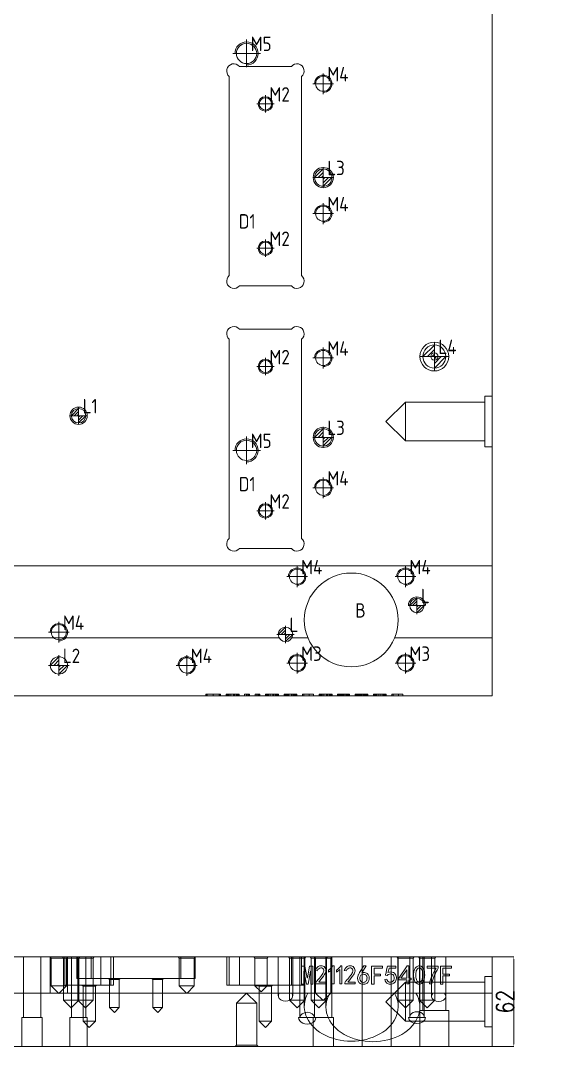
# Model space of a CAD drawing. Header units: millimetres. Extents: x 7176 to 10197, y 11773 to 13427.
# Drawn here: x 8472 to 8848, y 11781 to 12492 of the extents above; entities that cross this region are included whole.
import ezdxf

# ---------------------------------------------------------------- set-up
doc = ezdxf.new("R2010")
doc.units = ezdxf.units.MM
doc.linetypes.add('CENTER', pattern=[0])
doc.linetypes.add('DASHED', pattern=[0])
for name, color, linetype, lineweight in [('DIM', 4, 'Continuous', 20), ('LP', 40, 'Continuous', 20), ('LP_W', 1, 'Continuous', 20)]:
    doc.layers.add(name, color=color, linetype=linetype, lineweight=lineweight)
doc.layers.add('TEMP', color=7, linetype='Continuous')
doc.styles.add('gbenor', font='gbenor.shx', dxfattribs={"bigfont": 'gbcbig.shx'})
doc.styles.add('TXT', font='txt.shx', dxfattribs={"width": 0.8, "bigfont": 'ctxt.shx'})
doc.dimstyles.new('零件', dxfattribs={"dimscale": 1.5, "dimtxt": 8, "dimasz": 1, "dimexe": 0, "dimexo": 0, "dimgap": 0, "dimtad": 1, "dimtxsty": 'TXT', "dimcen": 0, "dimclrd": 252, "dimclre": 252, "dimclrt": 4, "dimazin": 3, "dimtp": 0.001, "dimtm": 0.001, "dimtfac": 1, "dimtmove": 0, "dimatfit": 3, "dimlwd": 5, "dimlwe": 5})

# ---------------------------------------------------------------- blocks, each defined once
blk = doc.blocks.new('*D1109')
at = {"layer": 'Defpoints', "color": 0}
for p in [(8798.48, 13203.79), (8813.48, 13203.79), (7198.48, 12023.79)]:
    blk.add_point(p, dxfattribs=at)
at = {"layer": 'DIM', "color": 252, "lineweight": 5}
blk.add_line((8798.48, 13203.79), (8845.94, 13203.79), dxfattribs=at)
at = {"layer": 'DIM', "color": 4, "lineweight": 5, "insert": (8829.71, 13209.79), "char_height": 12, "attachment_point": 5, "style": 'TXT'}
blk.add_mtext('1180', dxfattribs=at)
blk = doc.blocks.new('*D1112')
at = {"layer": 'Defpoints', "color": 0}
for p in [(8798.48, 13218.79), (8798.48, 13203.79), (7198.48, 12023.79)]:
    blk.add_point(p, dxfattribs=at)
at = {"layer": 'DIM', "color": 252, "lineweight": 5}
blk.add_line((8798.48, 13203.79), (8798.48, 13251.25), dxfattribs=at)
at = {"layer": 'DIM', "color": 4, "lineweight": 5, "insert": (8792.48, 13235.02), "char_height": 12, "attachment_point": 5, "rotation": 90, "style": 'TXT'}
blk.add_mtext('1600', dxfattribs=at)
blk = doc.blocks.new('*D1113')
at = {"layer": 'Defpoints', "color": 0}
for p in [(8798.48, 11842.78), (8798.48, 11780.78), (8813.48, 11780.78)]:
    blk.add_point(p, dxfattribs=at)
at = {"layer": 'DIM', "color": 252, "lineweight": 5}
for p, q in [((8798.48, 11842.78), (8813.48, 11842.78)), ((8813.48, 11841.28), (8813.48, 11782.28)), ((8798.48, 11780.78), (8813.48, 11780.78))]:
    blk.add_line(p, q, dxfattribs=at)
at = {"layer": 'DIM', "color": 252}
for points in [[(8813.73, 11841.28), (8813.23, 11841.28), (8813.48, 11842.78)], [(8813.23, 11782.28), (8813.73, 11782.28), (8813.48, 11780.78)]]:
    blk.add_solid(points, dxfattribs=at)
at = {"layer": 'DIM', "color": 4, "lineweight": 5, "insert": (8807.48, 11811.78), "char_height": 12, "attachment_point": 5, "rotation": 90, "style": 'TXT'}
blk.add_mtext('62', dxfattribs=at)
blk = doc.blocks.new('pg_hx_L0')
at = {"color": 230}
for p, q in [((-0.5, -0.003), (0, 0.497)), ((0, 0.6), (0, -0.6)), ((-0.6, 0), (0.6, 0)), ((-0.3, 0), (0, 0.3)), ((-0.1, 0), (0, 0.1)), ((0.5, 0.003), (0, -0.497)), ((0.1, 0), (0, -0.1)), ((0.3, 0), (0, -0.3))]:
    blk.add_line(p, q, dxfattribs=at)
for start, end in [(90, 180), (270, 0)]:
    blk.add_arc((0, 0), 0.5, start, end, dxfattribs=at)
blk = doc.blocks.new('pg_hx_LLL0')
blk.add_blockref('pg_hx_L0', (0, 0))

msp = doc.modelspace()

# ---------------------------------------------------------------- linework, layer by layer
at = {"layer": 'DIM', "color": 252, "linetype": 'DASHED', "lineweight": 5}
for points in [[(7198.478, 13203.794), (7198.478, 12023.794), (8798.478, 12023.794), (8798.478, 13203.794)], [(7198.478, 11842.781), (7198.478, 11780.781), (8798.478, 11780.781), (8798.478, 11842.781)]]:
    msp.add_lwpolyline(points, close=True, dxfattribs=at)
at = {"layer": 'LP', "color": 135, "linetype": 'Continuous', "lineweight": 5}
for p, q in [((8798.478, 12553.792), (8798.478, 12023.794)), ((8798.478, 12023.794), (7198.478, 12023.794)), ((8798.478, 11842.781), (7198.478, 11842.781)), ((8798.478, 11817.781), (8798.478, 11842.781))]:
    msp.add_line(p, q, dxfattribs=at)
at = {"layer": 'LP', "color": 31, "linetype": 'Continuous', "lineweight": 5}
for p, q in [((8659.49, 12459.794), (8623.567, 12459.794)), ((8616.529, 12452.755), (8616.529, 12314.833)), ((8666.529, 12452.755), (8666.529, 12314.833)), ((8623.567, 12307.794), (8659.49, 12307.794)), ((8659.49, 12277.794), (8623.567, 12277.794)), ((8616.529, 12270.755), (8616.529, 12132.833)), ((8666.529, 12270.755), (8666.529, 12132.833)), ((8623.567, 12125.794), (8659.49, 12125.794)), ((8798.478, 11817.781), (7198.478, 11817.781)), ((8798.478, 11817.781), (8798.478, 11780.781)), ((8740.476, 11800.781), (8741.48, 11800.781)), ((8751.435, 11800.781), (8741.48, 11800.781)), ((8751.435, 11800.781), (8752.439, 11800.781)), ((8204.978, 11780.781), (8798.478, 11780.781))]:
    msp.add_line(p, q, dxfattribs=at)
at = {"layer": 'LP', "color": 5, "linetype": 'DASHED', "lineweight": 5, "ltscale": 1.698907}
for p, q in [((8738.478, 12227.3), (8724.974, 12213.796)), ((8793.478, 12227.3), (8738.478, 12227.3)), ((8738.478, 12200.292), (8738.478, 12227.3)), ((8724.974, 12213.796), (8738.478, 12200.292)), ((8738.478, 12200.292), (8793.478, 12200.292))]:
    msp.add_line(p, q, dxfattribs=at)
at = {"layer": 'LP', "color": 135, "linetype": 'DASHED', "lineweight": 5, "ltscale": 1.698907}
for p, q in [((8798.478, 12231.296), (8793.478, 12231.296)), ((8793.478, 12196.296), (8793.478, 12231.296)), ((8793.478, 12196.296), (8798.478, 12196.296))]:
    msp.add_line(p, q, dxfattribs=at)
at = {"layer": 'LP', "color": 31, "linetype": 'DASHED', "lineweight": 5, "ltscale": 1.698907}
for p, q in [((8204.978, 12113.794), (8798.478, 12113.794)), ((8740.476, 12086.767), (8741.48, 12086.767)), ((8751.435, 12086.767), (8752.439, 12086.767)), ((8546.38, 12063.794), (8570.576, 12063.794)), ((8668.462, 12063.794), (8670.958, 12063.794)), ((8730.958, 12063.794), (8798.478, 12063.794))]:
    msp.add_line(p, q, dxfattribs=at)
at = {"layer": 'LP', "color": 1, "linetype": 'DASHED', "lineweight": 5, "ltscale": 1.70264}
for p, q in [((8473.978, 11842.781), (8473.978, 11800.781)), ((8485.978, 11800.781), (8485.978, 11842.781)), ((8492.528, 11842.781), (8492.528, 11817.781)), ((8504.529, 11817.781), (8504.529, 11842.781)), ((8507.188, 11842.781), (8507.188, 11800.781)), ((8517.188, 11800.781), (8517.188, 11842.781)), ((8650.458, 11842.781), (8650.458, 11815.931)), ((8660.458, 11815.931), (8660.458, 11842.781)), ((8665.458, 11842.781), (8665.458, 11800.781)), ((8675.458, 11800.781), (8675.458, 11842.781)), ((8675.559, 11842.781), (8675.559, 11800.781)), ((8687.559, 11800.781), (8687.559, 11842.781)), ((8741.458, 11842.781), (8741.458, 11801.131)), ((8750.478, 11842.781), (8750.478, 11805.781)), ((8751.458, 11801.131), (8751.458, 11842.781)), ((8756.458, 11842.781), (8756.458, 11815.561)), ((8766.458, 11815.561), (8766.458, 11842.781)), ((8766.478, 11805.781), (8766.478, 11842.781))]:
    msp.add_line(p, q, dxfattribs=at)
at = {"layer": 'LP', "color": 5, "linetype": 'DASHED', "lineweight": 5, "ltscale": 1.70264}
for p, q in [((8492.529, 11842.781), (8493.276, 11842.034)), ((8500.978, 11842.781), (8501.725, 11842.034)), ((8503.782, 11842.034), (8504.529, 11842.781)), ((8510.978, 11842.781), (8511.725, 11842.034)), ((8512.231, 11842.034), (8512.978, 11842.781)), ((8522.231, 11842.034), (8522.978, 11842.781)), ((8581.029, 11842.781), (8581.776, 11842.034)), ((8592.282, 11842.034), (8593.029, 11842.781)), ((8633.478, 11842.781), (8634.225, 11842.034)), ((8642.731, 11842.034), (8643.478, 11842.781)), ((8657.458, 11842.781), (8658.205, 11842.034)), ((8668.711, 11842.034), (8669.458, 11842.781)), ((8672.458, 11842.781), (8673.205, 11842.034)), ((8675.559, 11842.781), (8676.306, 11842.034)), ((8683.711, 11842.034), (8684.458, 11842.781)), ((8686.812, 11842.034), (8687.559, 11842.781)), ((8732.458, 11842.781), (8733.205, 11842.034)), ((8743.711, 11842.034), (8744.458, 11842.781)), ((8747.458, 11842.781), (8748.205, 11842.034)), ((8758.711, 11842.034), (8759.458, 11842.781)), ((8493.276, 11842.034), (8493.276, 11822.781)), ((8503.782, 11842.034), (8493.276, 11842.034)), ((8501.725, 11842.034), (8501.725, 11812.781)), ((8511.725, 11842.034), (8503.781, 11842.034)), ((8503.782, 11822.781), (8503.782, 11842.034)), ((8511.725, 11842.034), (8511.725, 11812.781)), ((8522.231, 11842.034), (8511.725, 11842.034)), ((8512.231, 11812.781), (8512.231, 11842.034)), ((8522.231, 11812.781), (8522.231, 11842.034)), ((8581.776, 11842.034), (8581.776, 11822.781)), ((8592.282, 11842.034), (8581.776, 11842.034)), ((8592.282, 11822.781), (8592.282, 11842.034)), ((8634.225, 11842.034), (8634.225, 11822.781)), ((8642.731, 11842.034), (8634.225, 11842.034)), ((8642.731, 11822.781), (8642.731, 11842.034)), ((8658.205, 11842.034), (8658.205, 11817.781)), ((8668.711, 11842.034), (8658.205, 11842.034)), ((8668.711, 11817.781), (8668.711, 11842.034)), ((8673.205, 11842.034), (8673.205, 11812.781)), ((8676.305, 11842.034), (8673.205, 11842.034)), ((8676.306, 11842.034), (8676.306, 11817.781)), ((8686.812, 11842.034), (8676.306, 11842.034)), ((8683.711, 11812.781), (8683.711, 11842.034)), ((8686.812, 11817.781), (8686.812, 11842.034)), ((8733.205, 11842.034), (8733.205, 11817.781)), ((8743.711, 11842.034), (8733.205, 11842.034)), ((8743.711, 11817.781), (8743.711, 11842.034)), ((8748.205, 11842.034), (8748.205, 11812.781)), ((8758.711, 11842.034), (8748.205, 11842.034)), ((8758.711, 11812.781), (8758.711, 11842.034)), ((8493.276, 11822.781), (8498.529, 11817.528)), ((8493.276, 11822.781), (8503.782, 11822.781)), ((8498.529, 11817.528), (8503.782, 11822.781)), ((8514.528, 11823.281), (8515.275, 11822.534)), ((8515.275, 11822.534), (8515.275, 11798.281)), ((8523.781, 11822.534), (8515.275, 11822.534)), ((8523.781, 11822.534), (8524.528, 11823.281)), ((8523.781, 11798.281), (8523.781, 11822.534)), ((8532.978, 11827.781), (8533.575, 11827.184)), ((8533.575, 11827.184), (8533.575, 11807.781)), ((8540.381, 11827.184), (8533.575, 11827.184)), ((8540.381, 11827.184), (8540.978, 11827.781)), ((8540.381, 11807.781), (8540.381, 11827.184)), ((8562.978, 11827.781), (8563.575, 11827.184)), ((8563.575, 11827.184), (8563.575, 11807.781)), ((8570.381, 11827.184), (8563.575, 11827.184)), ((8570.381, 11827.184), (8570.978, 11827.781)), ((8570.381, 11807.781), (8570.381, 11827.184)), ((8581.776, 11822.781), (8586.776, 11817.781)), ((8581.776, 11822.781), (8592.282, 11822.781)), ((8587.282, 11817.781), (8592.282, 11822.781)), ((8634.225, 11822.781), (8638.478, 11818.528)), ((8634.225, 11822.781), (8642.731, 11822.781)), ((8636.529, 11823.281), (8637.276, 11822.534)), ((8637.276, 11822.534), (8637.276, 11798.281)), ((8645.782, 11822.534), (8637.276, 11822.534)), ((8638.478, 11818.528), (8642.731, 11822.781)), ((8645.782, 11822.534), (8646.529, 11823.281)), ((8645.782, 11798.281), (8645.782, 11822.534)), ((8738.478, 11825.285), (8724.974, 11811.781)), ((8793.478, 11825.285), (8738.478, 11825.285)), ((8738.478, 11798.277), (8738.478, 11825.285)), ((8628.478, 11817.784), (8621.475, 11810.781)), ((8635.481, 11810.781), (8628.478, 11817.784)), ((8658.205, 11817.782), (8658.205, 11812.781)), ((8668.711, 11812.781), (8668.711, 11817.782)), ((8676.306, 11817.781), (8681.559, 11812.528)), ((8681.559, 11812.528), (8686.812, 11817.781)), ((8733.205, 11817.782), (8733.205, 11812.781)), ((8743.711, 11812.781), (8743.711, 11817.782)), ((8501.725, 11812.781), (8506.978, 11807.528)), ((8501.725, 11812.781), (8511.725, 11812.781)), ((8506.978, 11807.528), (8512.231, 11812.781)), ((8511.725, 11812.781), (8516.978, 11807.528)), ((8511.725, 11812.781), (8522.231, 11812.781)), ((8516.978, 11807.528), (8522.231, 11812.781)), ((8533.575, 11807.781), (8536.978, 11804.378)), ((8533.575, 11807.781), (8540.381, 11807.781)), ((8536.978, 11804.378), (8540.381, 11807.781)), ((8563.575, 11807.781), (8566.978, 11804.378)), ((8563.575, 11807.781), (8570.381, 11807.781)), ((8566.978, 11804.378), (8570.381, 11807.781)), ((8621.475, 11810.781), (8621.475, 11781.778)), ((8635.481, 11810.781), (8621.475, 11810.781)), ((8635.481, 11781.778), (8635.481, 11810.781)), ((8658.205, 11812.781), (8663.458, 11807.528)), ((8658.205, 11812.781), (8668.711, 11812.781)), ((8663.458, 11807.528), (8668.711, 11812.781)), ((8673.205, 11812.781), (8678.458, 11807.528)), ((8673.205, 11812.781), (8683.711, 11812.781)), ((8678.458, 11807.528), (8683.711, 11812.781)), ((8724.974, 11811.781), (8738.478, 11798.277)), ((8733.205, 11812.781), (8738.458, 11807.528)), ((8733.205, 11812.781), (8743.711, 11812.781)), ((8738.458, 11807.528), (8743.711, 11812.781)), ((8748.205, 11812.781), (8753.458, 11807.528)), ((8748.205, 11812.781), (8758.711, 11812.781)), ((8753.458, 11807.528), (8758.711, 11812.781)), ((8515.275, 11798.281), (8519.528, 11794.028)), ((8515.275, 11798.281), (8523.781, 11798.281)), ((8519.528, 11794.028), (8523.781, 11798.281)), ((8637.276, 11798.281), (8641.529, 11794.028)), ((8637.276, 11798.281), (8645.782, 11798.281)), ((8641.529, 11794.028), (8645.782, 11798.281)), ((8738.478, 11798.277), (8793.478, 11798.277)), ((8621.475, 11781.778), (8620.478, 11780.781)), ((8621.475, 11781.778), (8635.481, 11781.778)), ((8636.478, 11780.781), (8635.481, 11781.778))]:
    msp.add_line(p, q, dxfattribs=at)
at = {"layer": 'LP', "color": 31, "linetype": 'DASHED', "lineweight": 5, "ltscale": 1.70264}
for p, q in [((8502.71, 11842.781), (8502.71, 11823.281)), ((8504.528, 11823.281), (8504.528, 11842.781)), ((8510.978, 11842.781), (8510.978, 11827.781)), ((8511.567, 11823.281), (8511.567, 11842.781)), ((8527.49, 11823.281), (8527.49, 11842.781)), ((8534.528, 11823.281), (8534.528, 11842.781)), ((8536.346, 11823.281), (8536.346, 11842.781)), ((8592.978, 11827.781), (8592.978, 11842.781)), ((8614.711, 11842.781), (8614.711, 11823.281)), ((8616.529, 11823.281), (8616.529, 11842.781)), ((8623.567, 11823.281), (8623.567, 11842.781)), ((8659.49, 11823.281), (8659.49, 11842.781)), ((8666.529, 11823.281), (8666.529, 11842.781)), ((8668.347, 11823.281), (8668.347, 11842.781)), ((8668.458, 11842.781), (8668.458, 11808.531)), ((8683.458, 11842.781), (8683.458, 11808.161)), ((8708.478, 11842.781), (8708.478, 11780.781)), ((8733.458, 11808.531), (8733.458, 11842.781)), ((8748.458, 11808.161), (8748.458, 11842.781)), ((8511.567, 11823.281), (8502.71, 11823.281)), ((8511.567, 11823.281), (8527.49, 11823.281)), ((8536.346, 11823.281), (8527.49, 11823.281)), ((8623.567, 11823.281), (8614.711, 11823.281)), ((8659.49, 11823.281), (8623.567, 11823.281)), ((8668.347, 11823.281), (8659.49, 11823.281)), ((8472.978, 11800.781), (8472.978, 11780.781)), ((8486.978, 11800.781), (8472.978, 11800.781)), ((8486.978, 11780.781), (8486.978, 11800.781)), ((8506.188, 11800.781), (8506.188, 11780.781)), ((8518.188, 11800.781), (8506.188, 11800.781)), ((8518.188, 11780.781), (8518.188, 11800.781)), ((8664.458, 11800.781), (8664.458, 11800.761)), ((8674.559, 11800.781), (8664.458, 11800.781)), ((8674.559, 11800.781), (8674.559, 11780.781)), ((8688.559, 11800.781), (8674.559, 11800.781)), ((8676.458, 11800.761), (8676.458, 11800.781)), ((8688.559, 11780.781), (8688.559, 11800.781)), ((8748.478, 11805.781), (8748.478, 11780.781)), ((8748.478, 11805.781), (8768.478, 11805.781)), ((8768.478, 11780.781), (8768.478, 11805.781))]:
    msp.add_line(p, q, dxfattribs=at)
at = {"layer": 'LP', "color": 155, "linetype": 'DASHED', "lineweight": 5, "ltscale": 1.70264}
for p, q in [((8520.978, 11827.781), (8520.978, 11842.781)), ((8520.978, 11842.781), (8520.978, 11827.781)), ((8520.978, 11827.781), (8520.978, 11842.781)), ((8520.978, 11842.781), (8520.978, 11827.781)), ((8582.978, 11827.781), (8582.978, 11842.781)), ((8582.978, 11842.781), (8582.978, 11827.781)), ((8582.978, 11842.781), (8582.978, 11827.781)), ((8582.978, 11827.781), (8582.978, 11842.781)), ((8728.478, 11842.781), (8728.478, 11780.781)), ((8728.478, 11780.781), (8728.478, 11842.781))]:
    msp.add_line(p, q, dxfattribs=at)
at = {"layer": 'LP', "color": 135, "linetype": 'DASHED', "lineweight": 5, "ltscale": 1.70264}
for p, q in [((8798.478, 11829.281), (8793.478, 11829.281)), ((8793.478, 11794.281), (8793.478, 11829.281)), ((8793.478, 11794.281), (8798.478, 11794.281))]:
    msp.add_line(p, q, dxfattribs=at)
at = {"layer": 'LP', "color": 2, "linetype": 'DASHED', "lineweight": 5, "ltscale": 1.70264}
for p, q in [((8510.978, 11827.781), (8520.978, 11827.781)), ((8582.978, 11827.781), (8520.978, 11827.781)), ((8582.978, 11827.781), (8592.978, 11827.781))]:
    msp.add_line(p, q, dxfattribs=at)
at = {"layer": 'LP', "color": 30, "linetype": 'DASHED', "lineweight": 5, "ltscale": 1.698907}
for centre, radius in [((8628.478, 12468.794), 7.003), ((8681.559, 12382.794), 7), ((8758.478, 12258.794), 10), ((8512.188, 12217.794), 6), ((8681.559, 12202.794), 7), ((8628.478, 12193.794), 7.003)]:
    msp.add_circle(centre, radius, dxfattribs=at)
at = {"layer": 'LP', "color": 42, "linetype": 'Continuous', "lineweight": 5}
for centre, radius in [((8681.559, 12447.794), 5.253), ((8641.529, 12433.794), 4.253), ((8681.559, 12357.794), 5.253), ((8641.529, 12333.794), 4.253), ((8681.559, 12257.794), 5.253), ((8641.529, 12251.794), 4.253), ((8758.478, 12258.794), 2.5), ((8681.559, 12167.794), 5.253), ((8641.529, 12151.794), 4.253), ((8663.458, 12106.294), 5.253), ((8700.958, 12076.294), 32.5), ((8738.458, 12106.294), 5.253), ((8498.529, 12067.794), 5.253), ((8587.029, 12044.794), 5.253), ((8663.458, 12046.294), 5.253), ((8738.458, 12046.294), 5.253)]:
    msp.add_circle(centre, radius, dxfattribs=at)
at = {"layer": 'LP', "color": 2, "linetype": 'Continuous', "lineweight": 5}
for centre in [(8641.529, 12433.794), (8641.529, 12333.794), (8641.529, 12251.794), (8641.529, 12151.794)]:
    msp.add_circle(centre, 5, dxfattribs=at)
at = {"layer": 'LP', "color": 31, "linetype": 'Continuous', "lineweight": 5}
msp.add_circle((8587.029, 12044.794), 0.253, dxfattribs=at)
at = {"layer": 'LP', "color": 30, "linetype": 'DASHED', "lineweight": 5, "ltscale": 1.698907}
for centre in [(8628.478, 12468.794), (8628.478, 12193.794)]:
    msp.add_arc(centre, 8, 270, 180, dxfattribs=at)
at = {"layer": 'LP', "color": 31, "linetype": 'Continuous', "lineweight": 5}
for centre, start, end in [((8619.711, 12456.612), 39.523608, 230.476392), ((8663.347, 12456.612), 309.523608, 140.476392), ((8619.711, 12310.976), 129.523608, 320.476392), ((8663.347, 12310.976), 219.523608, 50.476392), ((8619.711, 12274.612), 39.523608, 230.476392), ((8663.347, 12274.612), 309.523608, 140.476392), ((8619.711, 12128.976), 129.523608, 320.476392), ((8663.347, 12128.976), 219.523608, 50.476392)]:
    msp.add_arc(centre, 5, start, end, dxfattribs=at)
at = {"layer": 'LP', "color": 42, "linetype": 'Continuous', "lineweight": 5}
for centre, radius in [((8681.559, 12447.794), 6), ((8641.529, 12433.794), 5), ((8681.559, 12357.794), 6), ((8641.529, 12333.794), 5), ((8681.559, 12257.794), 6), ((8641.529, 12251.794), 5), ((8681.559, 12167.794), 6), ((8641.529, 12151.794), 5), ((8663.458, 12106.294), 6), ((8738.458, 12106.294), 6), ((8498.529, 12067.794), 6), ((8587.029, 12044.794), 6), ((8663.458, 12046.294), 6), ((8738.458, 12046.294), 6)]:
    msp.add_arc(centre, radius, 270, 180, dxfattribs=at)
at = {"layer": 'LP', "color": 31, "linetype": 'DASHED', "lineweight": 5, "ltscale": 1.698907}
msp.add_arc((8746.458, 12086.294), 6, 4.521534, 175.478466, dxfattribs=at)
at = {"layer": 'LP', "color": 31, "linetype": 'Continuous', "lineweight": 5}
for centre, major_axis, start_param, end_param in [((8655.458, 11815.931), (5, 0), 2.6180123, 6.8067657), ((8700.958, 11808.531), (32.5, 0), 2.7468025, 6.6779754), ((8746.458, 11801.131), (6, 0), 3.2205083, 6.2042697), ((8746.458, 11801.131), (5, 0), 6.188445, 9.5195183)]:
    msp.add_ellipse(centre, major_axis=major_axis, ratio=0.74, start_param=start_param, end_param=end_param, dxfattribs=at)
at = {"layer": 'LP', "color": 31, "linetype": 'DASHED', "lineweight": 5, "ltscale": 1.70264}
for centre, major_axis, start_param, end_param in [((8715.958, 11808.161), (32.5, 0), 2.730078, 6.6946999), ((8761.458, 11815.561), (5, 0), 2.498123, 6.926655), ((8670.458, 11800.761), (6, 0), 3.1370991, 6.2876789), ((8670.458, 11800.761), (5, 0), 0.0053922, 3.1362005)]:
    msp.add_ellipse(centre, major_axis=major_axis, ratio=0.74, start_param=start_param, end_param=end_param, dxfattribs=at)
at = {"layer": 'LP', "color": 31, "linetype": 'DASHED', "lineweight": 5, "ltscale": 1.698907}
for points in [[(8443.001, 12063.794), (8546.38, 12063.794)], [(8570.576, 12063.794), (8651.127, 12063.794)], [(8659.788, 12063.794), (8668.462, 12063.794)]]:
    msp.add_open_spline(points, degree=1, dxfattribs=at)
at = {"layer": 'LP_W', "color": 1, "linetype": 'CENTER', "lineweight": 5, "ltscale": 1.698907}
for p, q in [((8628.478, 12459.194), (8628.478, 12478.394)), ((8618.878, 12468.794), (8638.078, 12468.794)), ((8681.559, 12440.594), (8681.559, 12454.994)), ((8674.359, 12447.794), (8688.759, 12447.794)), ((8641.529, 12427.794), (8641.529, 12439.794)), ((8635.529, 12433.794), (8647.529, 12433.794)), ((8681.559, 12350.594), (8681.559, 12364.994)), ((8674.359, 12357.794), (8688.759, 12357.794)), ((8635.529, 12333.794), (8647.529, 12333.794)), ((8641.529, 12327.794), (8641.529, 12339.794)), ((8681.559, 12250.594), (8681.559, 12264.994)), ((8641.529, 12245.794), (8641.529, 12257.794)), ((8674.359, 12257.794), (8688.759, 12257.794)), ((8635.529, 12251.794), (8647.529, 12251.794)), ((8628.478, 12184.194), (8628.478, 12203.394)), ((8618.878, 12193.794), (8638.078, 12193.794)), ((8681.559, 12160.594), (8681.559, 12174.994)), ((8674.359, 12167.794), (8688.759, 12167.794)), ((8641.529, 12145.794), (8641.529, 12157.794)), ((8635.529, 12151.794), (8647.529, 12151.794)), ((8663.458, 12099.094), (8663.458, 12113.494)), ((8738.458, 12099.094), (8738.458, 12113.494)), ((8656.258, 12106.294), (8670.658, 12106.294)), ((8731.258, 12106.294), (8745.658, 12106.294)), ((8498.529, 12060.594), (8498.529, 12074.994)), ((8491.329, 12067.794), (8505.729, 12067.794)), ((8587.029, 12037.594), (8587.029, 12051.994)), ((8663.458, 12039.094), (8663.458, 12053.494)), ((8738.458, 12039.094), (8738.458, 12053.494)), ((8579.829, 12044.794), (8594.229, 12044.794)), ((8656.258, 12046.294), (8670.658, 12046.294)), ((8731.258, 12046.294), (8745.658, 12046.294))]:
    msp.add_line(p, q, dxfattribs=at)
at = {"layer": 'LP_W', "color": 1, "linetype": 'Continuous', "lineweight": 5}
for centre, radius in [((8681.559, 12382.794), 6), ((8758.478, 12258.794), 8), ((8512.188, 12217.794), 5), ((8681.559, 12202.794), 6), ((8746.458, 12086.294), 5), ((8655.458, 12066.294), 5), ((8498.529, 12044.794), 6)]:
    msp.add_circle(centre, radius, dxfattribs=at)
at = {"layer": 'TEMP', "color": 123, "linetype": 'DASHED', "lineweight": 5, "ltscale": 1.70264}
for p, q in [((8600.338, 12023.794), (8600.338, 12024.794)), ((8600.56, 12023.794), (8600.56, 12024.794)), ((8601.225, 12023.794), (8601.225, 12024.794)), ((8605.276, 12023.794), (8605.276, 12024.794)), ((8605.37, 12023.794), (8605.37, 12024.794)), ((8605.455, 12023.794), (8605.455, 12024.794)), ((8609.506, 12023.794), (8609.506, 12024.794)), ((8610.171, 12023.794), (8610.171, 12024.794)), ((8610.392, 12023.794), (8610.392, 12024.794)), ((8614.256, 12023.794), (8614.256, 12024.794)), ((8615.041, 12023.794), (8615.041, 12024.794)), ((8615.663, 12023.794), (8615.663, 12024.794)), ((8615.928, 12023.794), (8615.928, 12024.794)), ((8616.107, 12023.794), (8616.107, 12024.794)), ((8616.311, 12023.794), (8616.311, 12024.794)), ((8616.507, 12023.794), (8616.507, 12024.794)), ((8617.59, 12023.794), (8617.59, 12024.794)), ((8617.659, 12023.794), (8617.659, 12024.794)), ((8619.356, 12023.794), (8619.356, 12024.794)), ((8620.029, 12023.794), (8620.029, 12024.794)), ((8620.106, 12023.794), (8620.106, 12024.794)), ((8620.174, 12023.794), (8620.174, 12024.794)), ((8621.172, 12023.794), (8621.172, 12024.794)), ((8621.189, 12023.794), (8621.189, 12024.794)), ((8621.377, 12023.794), (8621.377, 12024.794)), ((8621.761, 12023.794), (8621.761, 12024.794)), ((8622.025, 12023.794), (8622.025, 12024.794)), ((8622.656, 12023.794), (8622.656, 12024.794)), ((8623.261, 12023.794), (8623.261, 12024.794)), ((8627.125, 12023.794), (8627.125, 12024.794)), ((8628.404, 12023.794), (8628.404, 12024.794)), ((8628.575, 12023.794), (8628.575, 12024.794)), ((8629.573, 12023.794), (8629.573, 12024.794)), ((8630.272, 12023.794), (8630.272, 12024.794)), ((8630.459, 12023.794), (8630.459, 12024.794)), ((8634.323, 12023.794), (8634.323, 12024.794)), ((8635.602, 12023.794), (8635.602, 12024.794)), ((8635.773, 12023.794), (8635.773, 12024.794)), ((8636.771, 12023.794), (8636.771, 12024.794)), ((8637.47, 12023.794), (8637.47, 12024.794)), ((8637.657, 12023.794), (8637.657, 12024.794)), ((8641.521, 12023.794), (8641.521, 12024.794)), ((8642.306, 12023.794), (8642.306, 12024.794)), ((8642.928, 12023.794), (8642.928, 12024.794)), ((8643.192, 12023.794), (8643.192, 12024.794)), ((8643.372, 12023.794), (8643.372, 12024.794)), ((8643.576, 12023.794), (8643.576, 12024.794)), ((8643.772, 12023.794), (8643.772, 12024.794)), ((8644.855, 12023.794), (8644.855, 12024.794)), ((8644.924, 12023.794), (8644.924, 12024.794)), ((8646.621, 12023.794), (8646.621, 12024.794)), ((8647.294, 12023.794), (8647.294, 12024.794)), ((8647.371, 12023.794), (8647.371, 12024.794)), ((8647.439, 12023.794), (8647.439, 12024.794)), ((8648.437, 12023.794), (8648.437, 12024.794)), ((8648.454, 12023.794), (8648.454, 12024.794)), ((8648.642, 12023.794), (8648.642, 12024.794)), ((8649.025, 12023.794), (8649.025, 12024.794)), ((8649.29, 12023.794), (8649.29, 12024.794)), ((8649.921, 12023.794), (8649.921, 12024.794)), ((8650.526, 12023.794), (8650.526, 12024.794)), ((8654.39, 12023.794), (8654.39, 12024.794)), ((8655.072, 12023.794), (8655.072, 12024.794)), ((8655.106, 12023.794), (8655.106, 12024.794)), ((8655.311, 12023.794), (8655.311, 12024.794)), ((8655.712, 12023.794), (8655.712, 12024.794)), ((8655.772, 12023.794), (8655.772, 12024.794)), ((8655.789, 12023.794), (8655.789, 12024.794)), ((8655.874, 12023.794), (8655.874, 12024.794)), ((8656.01, 12023.794), (8656.01, 12024.794)), ((8656.522, 12023.794), (8656.522, 12024.794)), ((8656.573, 12023.794), (8656.573, 12024.794)), ((8657.093, 12023.794), (8657.093, 12024.794)), ((8657.656, 12023.794), (8657.656, 12024.794)), ((8657.69, 12023.794), (8657.69, 12024.794)), ((8659.49, 12023.794), (8659.49, 12024.794)), ((8659.524, 12023.794), (8659.524, 12024.794)), ((8660.607, 12023.794), (8660.607, 12024.794)), ((8660.658, 12023.794), (8660.658, 12024.794)), ((8661.408, 12023.794), (8661.408, 12024.794)), ((8661.477, 12023.794), (8661.477, 12024.794)), ((8661.545, 12023.794), (8661.545, 12024.794)), ((8661.894, 12023.794), (8661.894, 12024.794)), ((8662.022, 12023.794), (8662.022, 12024.794)), ((8662.091, 12023.794), (8662.091, 12024.794)), ((8662.423, 12023.794), (8662.423, 12024.794)), ((8662.688, 12023.794), (8662.688, 12024.794)), ((8663.31, 12023.794), (8663.31, 12024.794)), ((8667.174, 12023.794), (8667.174, 12024.794)), ((8668.061, 12023.794), (8668.061, 12024.794)), ((8671.728, 12023.794), (8671.728, 12024.794)), ((8674.789, 12023.794), (8674.789, 12024.794)), ((8678.653, 12023.794), (8678.653, 12024.794)), ((8679.437, 12023.794), (8679.437, 12024.794)), ((8680.06, 12023.794), (8680.06, 12024.794)), ((8680.324, 12023.794), (8680.324, 12024.794)), ((8680.503, 12023.794), (8680.503, 12024.794)), ((8680.708, 12023.794), (8680.708, 12024.794)), ((8680.904, 12023.794), (8680.904, 12024.794)), ((8681.987, 12023.794), (8681.987, 12024.794)), ((8682.055, 12023.794), (8682.055, 12024.794)), ((8683.752, 12023.794), (8683.752, 12024.794)), ((8684.426, 12023.794), (8684.426, 12024.794)), ((8684.503, 12023.794), (8684.503, 12024.794)), ((8684.571, 12023.794), (8684.571, 12024.794)), ((8685.569, 12023.794), (8685.569, 12024.794)), ((8685.586, 12023.794), (8685.586, 12024.794)), ((8685.773, 12023.794), (8685.773, 12024.794)), ((8686.157, 12023.794), (8686.157, 12024.794)), ((8686.421, 12023.794), (8686.421, 12024.794)), ((8687.053, 12023.794), (8687.053, 12024.794)), ((8687.658, 12023.794), (8687.658, 12024.794)), ((8691.522, 12023.794), (8691.522, 12024.794)), ((8692.042, 12023.794), (8692.042, 12024.794)), ((8692.153, 12023.794), (8692.153, 12024.794)), ((8692.409, 12023.794), (8692.409, 12024.794)), ((8692.775, 12023.794), (8692.775, 12024.794)), ((8692.818, 12023.794), (8692.818, 12024.794)), ((8692.971, 12023.794), (8692.971, 12024.794)), ((8693.338, 12023.794), (8693.338, 12024.794)), ((8693.355, 12023.794), (8693.355, 12024.794)), ((8693.423, 12023.794), (8693.423, 12024.794)), ((8694.174, 12023.794), (8694.174, 12024.794)), ((8694.285, 12023.794), (8694.285, 12024.794)), ((8694.703, 12023.794), (8694.703, 12024.794)), ((8694.737, 12023.794), (8694.737, 12024.794)), ((8695.308, 12023.794), (8695.308, 12024.794)), ((8695.351, 12023.794), (8695.351, 12024.794)), ((8695.922, 12023.794), (8695.922, 12024.794)), ((8695.956, 12023.794), (8695.956, 12024.794)), ((8697.09, 12023.794), (8697.09, 12024.794)), ((8697.201, 12023.794), (8697.201, 12024.794)), ((8697.423, 12023.794), (8697.423, 12024.794)), ((8697.841, 12023.794), (8697.841, 12024.794)), ((8697.858, 12023.794), (8697.858, 12024.794)), ((8697.917, 12023.794), (8697.917, 12024.794)), ((8698.25, 12023.794), (8698.25, 12024.794)), ((8698.506, 12023.794), (8698.506, 12024.794)), ((8698.856, 12023.794), (8698.856, 12024.794)), ((8699.117, 12023.794), (8699.117, 12024.794)), ((8699.134, 12023.794), (8699.134, 12024.794)), ((8699.742, 12023.794), (8699.742, 12024.794)), ((8703.606, 12023.794), (8703.606, 12024.794)), ((8704.22, 12023.794), (8704.22, 12024.794)), ((8704.237, 12023.794), (8704.237, 12024.794)), ((8704.493, 12023.794), (8704.493, 12024.794)), ((8704.843, 12023.794), (8704.843, 12024.794)), ((8704.86, 12023.794), (8704.86, 12024.794)), ((8704.902, 12023.794), (8704.902, 12024.794)), ((8704.971, 12023.794), (8704.971, 12024.794)), ((8705.107, 12023.794), (8705.107, 12024.794)), ((8705.371, 12023.794), (8705.371, 12024.794)), ((8705.491, 12023.794), (8705.491, 12024.794)), ((8705.576, 12023.794), (8705.576, 12024.794)), ((8706.019, 12023.794), (8706.019, 12024.794)), ((8706.488, 12023.794), (8706.488, 12024.794)), ((8706.787, 12023.794), (8706.787, 12024.794)), ((8706.923, 12023.794), (8706.923, 12024.794)), ((8707.657, 12023.794), (8707.657, 12024.794)), ((8707.759, 12023.794), (8707.759, 12024.794)), ((8708.288, 12023.794), (8708.288, 12024.794)), ((8708.39, 12023.794), (8708.39, 12024.794)), ((8709.124, 12023.794), (8709.124, 12024.794)), ((8709.269, 12023.794), (8709.269, 12024.794)), ((8709.558, 12023.794), (8709.558, 12024.794)), ((8710.036, 12023.794), (8710.036, 12024.794)), ((8710.471, 12023.794), (8710.471, 12024.794)), ((8710.556, 12023.794), (8710.556, 12024.794)), ((8710.676, 12023.794), (8710.676, 12024.794)), ((8710.94, 12023.794), (8710.94, 12024.794)), ((8711.085, 12023.794), (8711.085, 12024.794)), ((8711.153, 12023.794), (8711.153, 12024.794)), ((8711.187, 12023.794), (8711.187, 12024.794)), ((8711.204, 12023.794), (8711.204, 12024.794)), ((8711.554, 12023.794), (8711.554, 12024.794)), ((8711.818, 12023.794), (8711.818, 12024.794)), ((8711.835, 12023.794), (8711.835, 12024.794)), ((8712.441, 12023.794), (8712.441, 12024.794)), ((8716.304, 12023.794), (8716.304, 12024.794)), ((8716.918, 12023.794), (8716.918, 12024.794)), ((8717.191, 12023.794), (8717.191, 12024.794)), ((8717.805, 12023.794), (8717.805, 12024.794)), ((8718.189, 12023.794), (8718.189, 12024.794)), ((8718.624, 12023.794), (8718.624, 12024.794)), ((8720.091, 12023.794), (8720.091, 12024.794)), ((8720.133, 12023.794), (8720.133, 12024.794)), ((8721.319, 12023.794), (8721.319, 12024.794)), ((8721.353, 12023.794), (8721.353, 12024.794)), ((8722.82, 12023.794), (8722.82, 12024.794)), ((8723.255, 12023.794), (8723.255, 12024.794)), ((8723.638, 12023.794), (8723.638, 12024.794)), ((8724.252, 12023.794), (8724.252, 12024.794)), ((8724.534, 12023.794), (8724.534, 12024.794)), ((8725.139, 12023.794), (8725.139, 12024.794)), ((8729.003, 12023.794), (8729.003, 12024.794)), ((8729.89, 12023.794), (8729.89, 12024.794)), ((8733.557, 12023.794), (8733.557, 12024.794)), ((8736.618, 12023.794), (8736.618, 12024.794))]:
    msp.add_line(p, q, dxfattribs=at)
at = {"layer": 'TEMP', "color": 123, "linetype": 'Continuous', "lineweight": 5}
for p, q in [((8600.338, 12024.794), (8610.392, 12024.794)), ((8614.256, 12024.794), (8619.356, 12024.794)), ((8622.656, 12024.794), (8615.041, 12024.794)), ((8616.107, 12024.794), (8623.261, 12024.794)), ((8621.189, 12024.794), (8621.172, 12023.794)), ((8630.459, 12024.794), (8627.125, 12024.794)), ((8637.657, 12024.794), (8634.323, 12024.794)), ((8641.521, 12024.794), (8646.621, 12024.794)), ((8642.306, 12024.794), (8649.921, 12024.794)), ((8643.372, 12024.794), (8650.526, 12024.794)), ((8648.454, 12024.794), (8648.437, 12023.794)), ((8654.39, 12024.794), (8655.311, 12024.794)), ((8662.091, 12024.794), (8655.072, 12024.794)), ((8655.789, 12024.794), (8655.772, 12023.794)), ((8661.408, 12024.794), (8663.31, 12024.794)), ((8667.174, 12024.794), (8674.789, 12024.794)), ((8678.653, 12024.794), (8683.752, 12024.794)), ((8679.437, 12024.794), (8687.053, 12024.794)), ((8680.503, 12024.794), (8687.658, 12024.794)), ((8685.586, 12024.794), (8685.569, 12023.794)), ((8699.742, 12024.794), (8691.522, 12024.794)), ((8693.338, 12024.794), (8693.355, 12023.794)), ((8697.841, 12024.794), (8697.858, 12023.794)), ((8699.117, 12024.794), (8699.134, 12023.794)), ((8712.441, 12024.794), (8703.606, 12024.794)), ((8704.22, 12024.794), (8704.237, 12023.794)), ((8704.86, 12024.794), (8704.843, 12023.794)), ((8711.187, 12024.794), (8711.204, 12023.794)), ((8711.835, 12024.794), (8711.818, 12023.794)), ((8716.304, 12024.794), (8725.139, 12024.794)), ((8729.003, 12024.794), (8736.618, 12024.794)), ((8666.582, 11836.418), (8666.582, 11824.057)), ((8668.822, 11836.418), (8666.582, 11836.418)), ((8670.413, 11828.25), (8668.822, 11836.418)), ((8672.148, 11836.418), (8670.557, 11828.25)), ((8674.388, 11836.418), (8672.148, 11836.418)), ((8674.388, 11824.057), (8674.388, 11836.418)), ((8689.062, 11836.562), (8688.194, 11836.562)), ((8689.062, 11824.129), (8689.062, 11836.562)), ((8694.519, 11836.562), (8693.651, 11836.562)), ((8694.519, 11824.129), (8694.519, 11836.562)), ((8709.709, 11836.562), (8706.745, 11831.936)), ((8708.335, 11831.792), (8711.371, 11836.562)), ((8711.371, 11836.562), (8709.709, 11836.562)), ((8715.061, 11836.418), (8715.061, 11824.057)), ((8722.651, 11836.418), (8715.061, 11836.418)), ((8722.651, 11835.044), (8722.651, 11836.418)), ((8731.722, 11836.345), (8726.012, 11836.345)), ((8731.722, 11835.044), (8731.722, 11836.345)), ((8739.679, 11836.562), (8733.824, 11828.105)), ((8740.764, 11836.562), (8739.679, 11836.562)), ((8740.764, 11828.105), (8740.764, 11836.562)), ((8753.424, 11836.345), (8753.424, 11835.044)), ((8761.159, 11836.345), (8753.424, 11836.345)), ((8761.159, 11835.117), (8761.159, 11836.345)), ((8762.785, 11836.418), (8762.785, 11824.057)), ((8770.375, 11836.418), (8762.785, 11836.418)), ((8770.375, 11835.044), (8770.375, 11836.418)), ((8668.027, 11832.876), (8668.172, 11832.876)), ((8668.027, 11824.057), (8668.027, 11832.876)), ((8668.172, 11832.876), (8669.907, 11824.057)), ((8670.557, 11828.25), (8670.413, 11828.25)), ((8671.063, 11824.057), (8672.798, 11832.876)), ((8672.798, 11832.876), (8672.943, 11832.876)), ((8672.943, 11832.876), (8672.943, 11824.057)), ((8676.014, 11833.382), (8677.388, 11833.165)), ((8685.23, 11833.671), (8685.23, 11832.298)), ((8687.616, 11834.105), (8687.616, 11824.129)), ((8690.687, 11833.671), (8690.687, 11832.298)), ((8693.073, 11834.105), (8693.073, 11824.129)), ((8696.145, 11833.382), (8697.518, 11833.165)), ((8716.724, 11835.044), (8722.651, 11835.044)), ((8716.724, 11830.996), (8716.724, 11835.044)), ((8721.205, 11830.996), (8716.724, 11830.996)), ((8716.724, 11829.623), (8721.205, 11829.623)), ((8716.724, 11824.057), (8716.724, 11829.623)), ((8721.205, 11829.623), (8721.205, 11830.996)), ((8724.638, 11830.129), (8725.867, 11829.984)), ((8727.096, 11835.044), (8731.722, 11835.044)), ((8733.824, 11828.105), (8733.824, 11826.876)), ((8735.342, 11828.105), (8739.39, 11833.816)), ((8739.39, 11828.105), (8735.342, 11828.105)), ((8739.39, 11833.816), (8739.39, 11828.105)), ((8742.499, 11828.105), (8740.764, 11828.105)), ((8742.499, 11826.876), (8742.499, 11828.105)), ((8753.424, 11835.044), (8759.641, 11835.044)), ((8764.447, 11835.044), (8770.375, 11835.044)), ((8764.447, 11830.996), (8764.447, 11835.044)), ((8768.929, 11830.996), (8764.447, 11830.996)), ((8764.447, 11829.623), (8768.929, 11829.623)), ((8764.447, 11824.057), (8764.447, 11829.623)), ((8768.929, 11829.623), (8768.929, 11830.996)), ((8666.582, 11824.057), (8668.027, 11824.057)), ((8669.907, 11824.057), (8671.063, 11824.057)), ((8672.943, 11824.057), (8674.388, 11824.057)), ((8676.304, 11824.418), (8676.304, 11824.129)), ((8676.304, 11824.129), (8683.604, 11824.129)), ((8683.604, 11825.43), (8678.4, 11825.43)), ((8683.604, 11824.129), (8683.604, 11825.43)), ((8687.616, 11824.129), (8689.062, 11824.129)), ((8693.073, 11824.129), (8694.519, 11824.129)), ((8696.434, 11824.418), (8696.434, 11824.129)), ((8696.434, 11824.129), (8703.735, 11824.129)), ((8703.735, 11825.43), (8698.53, 11825.43)), ((8703.735, 11824.129), (8703.735, 11825.43)), ((8715.061, 11824.057), (8716.724, 11824.057)), ((8725.578, 11827.527), (8724.277, 11827.165)), ((8733.824, 11826.876), (8739.39, 11826.876)), ((8739.39, 11826.876), (8739.39, 11824.129)), ((8739.39, 11824.129), (8740.764, 11824.129)), ((8740.764, 11826.876), (8742.499, 11826.876)), ((8740.764, 11824.129), (8740.764, 11826.876)), ((8755.087, 11824.129), (8756.677, 11824.129)), ((8762.785, 11824.057), (8764.447, 11824.057))]:
    msp.add_line(p, q, dxfattribs=at)
at = {"layer": 'TEMP', "color": 123, "linetype": 'DASHED', "lineweight": 5, "ltscale": 1.70264}
for points in [[(8600.338, 12024.794), (8600.412, 12024.794), (8600.486, 12024.794), (8600.56, 12024.794)], [(8600.56, 12024.794), (8602.163, 12024.794), (8603.766, 12024.794), (8605.37, 12024.794)], [(8605.37, 12024.794), (8606.97, 12024.794), (8608.57, 12024.794), (8610.171, 12024.794)], [(8610.171, 12024.794), (8610.245, 12024.794), (8610.319, 12024.794), (8610.392, 12024.794)], [(8614.256, 12024.794), (8614.518, 12024.794), (8614.779, 12024.794), (8615.041, 12024.794)], [(8615.041, 12024.794), (8615.248, 12024.794), (8615.456, 12024.794), (8615.663, 12024.794)], [(8615.663, 12024.794), (8615.879, 12024.794), (8616.095, 12024.794), (8616.311, 12024.794)], [(8616.311, 12024.794), (8616.738, 12024.794), (8617.164, 12024.794), (8617.59, 12024.794)], [(8617.59, 12024.794), (8618.429, 12024.794), (8619.268, 12024.794), (8620.106, 12024.794)], [(8620.106, 12024.794), (8620.53, 12024.794), (8620.953, 12024.794), (8621.377, 12024.794)], [(8621.377, 12024.794), (8621.593, 12024.794), (8621.809, 12024.794), (8622.025, 12024.794)], [(8622.025, 12024.794), (8622.235, 12024.794), (8622.446, 12024.794), (8622.656, 12024.794)], [(8622.656, 12024.794), (8622.858, 12024.794), (8623.06, 12024.794), (8623.261, 12024.794)], [(8627.125, 12024.794), (8627.551, 12024.794), (8627.978, 12024.794), (8628.404, 12024.794)], [(8628.404, 12024.794), (8629.027, 12024.794), (8629.649, 12024.794), (8630.272, 12024.794)], [(8630.272, 12024.794), (8630.334, 12024.794), (8630.397, 12024.794), (8630.459, 12024.794)], [(8634.323, 12024.794), (8634.749, 12024.794), (8635.176, 12024.794), (8635.602, 12024.794)], [(8635.602, 12024.794), (8636.225, 12024.794), (8636.847, 12024.794), (8637.47, 12024.794)], [(8637.47, 12024.794), (8637.532, 12024.794), (8637.595, 12024.794), (8637.657, 12024.794)], [(8641.521, 12024.794), (8641.783, 12024.794), (8642.044, 12024.794), (8642.306, 12024.794)], [(8642.306, 12024.794), (8642.513, 12024.794), (8642.721, 12024.794), (8642.928, 12024.794)], [(8642.928, 12024.794), (8643.144, 12024.794), (8643.36, 12024.794), (8643.576, 12024.794)], [(8643.576, 12024.794), (8644.003, 12024.794), (8644.429, 12024.794), (8644.855, 12024.794)], [(8644.855, 12024.794), (8645.694, 12024.794), (8646.533, 12024.794), (8647.371, 12024.794)], [(8647.371, 12024.794), (8647.795, 12024.794), (8648.218, 12024.794), (8648.642, 12024.794)], [(8648.642, 12024.794), (8648.858, 12024.794), (8649.074, 12024.794), (8649.29, 12024.794)], [(8649.29, 12024.794), (8649.5, 12024.794), (8649.711, 12024.794), (8649.921, 12024.794)], [(8649.921, 12024.794), (8650.123, 12024.794), (8650.325, 12024.794), (8650.526, 12024.794)], [(8654.39, 12024.794), (8654.617, 12024.794), (8654.845, 12024.794), (8655.072, 12024.794)], [(8655.072, 12024.794), (8655.285, 12024.794), (8655.499, 12024.794), (8655.712, 12024.794)], [(8655.712, 12024.794), (8657.838, 12024.794), (8659.964, 12024.794), (8662.091, 12024.794)], [(8662.091, 12024.794), (8662.29, 12024.794), (8662.489, 12024.794), (8662.688, 12024.794)], [(8662.688, 12024.794), (8662.895, 12024.794), (8663.103, 12024.794), (8663.31, 12024.794)], [(8667.174, 12024.794), (8669.712, 12024.794), (8672.251, 12024.794), (8674.789, 12024.794)], [(8678.653, 12024.794), (8678.914, 12024.794), (8679.176, 12024.794), (8679.437, 12024.794)], [(8679.437, 12024.794), (8679.645, 12024.794), (8679.852, 12024.794), (8680.06, 12024.794)], [(8680.06, 12024.794), (8680.276, 12024.794), (8680.492, 12024.794), (8680.708, 12024.794)], [(8680.708, 12024.794), (8681.134, 12024.794), (8681.561, 12024.794), (8681.987, 12024.794)], [(8681.987, 12024.794), (8682.826, 12024.794), (8683.664, 12024.794), (8684.503, 12024.794)], [(8684.503, 12024.794), (8684.926, 12024.794), (8685.35, 12024.794), (8685.773, 12024.794)], [(8685.773, 12024.794), (8685.989, 12024.794), (8686.205, 12024.794), (8686.421, 12024.794)], [(8686.421, 12024.794), (8686.632, 12024.794), (8686.842, 12024.794), (8687.053, 12024.794)], [(8687.053, 12024.794), (8687.254, 12024.794), (8687.456, 12024.794), (8687.658, 12024.794)], [(8691.522, 12024.794), (8691.732, 12024.794), (8691.942, 12024.794), (8692.153, 12024.794)], [(8692.153, 12024.794), (8692.576, 12024.794), (8693, 12024.794), (8693.423, 12024.794)], [(8693.423, 12024.794), (8694.052, 12024.794), (8694.68, 12024.794), (8695.308, 12024.794)], [(8695.308, 12024.794), (8695.524, 12024.794), (8695.74, 12024.794), (8695.956, 12024.794)], [(8695.956, 12024.794), (8696.584, 12024.794), (8697.213, 12024.794), (8697.841, 12024.794)], [(8697.841, 12024.794), (8698.266, 12024.794), (8698.692, 12024.794), (8699.117, 12024.794)], [(8699.117, 12024.794), (8699.326, 12024.794), (8699.534, 12024.794), (8699.742, 12024.794)], [(8703.606, 12024.794), (8703.811, 12024.794), (8704.015, 12024.794), (8704.22, 12024.794)], [(8704.22, 12024.794), (8704.433, 12024.794), (8704.646, 12024.794), (8704.86, 12024.794)], [(8704.86, 12024.794), (8705.502, 12024.794), (8706.144, 12024.794), (8706.787, 12024.794)], [(8706.787, 12024.794), (8707.614, 12024.794), (8708.441, 12024.794), (8709.269, 12024.794)], [(8709.269, 12024.794), (8709.908, 12024.794), (8710.548, 12024.794), (8711.187, 12024.794)], [(8711.187, 12024.794), (8711.403, 12024.794), (8711.619, 12024.794), (8711.835, 12024.794)], [(8711.835, 12024.794), (8712.037, 12024.794), (8712.239, 12024.794), (8712.441, 12024.794)], [(8716.304, 12024.794), (8716.509, 12024.794), (8716.714, 12024.794), (8716.918, 12024.794)], [(8716.918, 12024.794), (8717.342, 12024.794), (8717.766, 12024.794), (8718.189, 12024.794)], [(8718.189, 12024.794), (8718.823, 12024.794), (8719.457, 12024.794), (8720.091, 12024.794)], [(8720.091, 12024.794), (8720.512, 12024.794), (8720.932, 12024.794), (8721.353, 12024.794)], [(8721.353, 12024.794), (8721.987, 12024.794), (8722.621, 12024.794), (8723.255, 12024.794)], [(8723.255, 12024.794), (8723.681, 12024.794), (8724.107, 12024.794), (8724.534, 12024.794)], [(8724.534, 12024.794), (8724.736, 12024.794), (8724.937, 12024.794), (8725.139, 12024.794)], [(8729.003, 12024.794), (8731.541, 12024.794), (8734.08, 12024.794), (8736.618, 12024.794)]]:
    msp.add_open_spline(points, degree=3, dxfattribs=at)
at = {"layer": 'TEMP', "color": 123, "linetype": 'Continuous', "lineweight": 5}
for points, knots in [([(8679.629, 11836.635), (8678.809, 11836.586), (8678.099, 11836.309), (8676.894, 11835.297), (8676.4, 11834.49), (8676.014, 11833.382)], [0, 0, 0, 0, 0.5, 0.5, 1, 1, 1, 1]), ([(8677.388, 11833.165), (8677.629, 11833.84), (8677.978, 11834.346), (8678.894, 11835.02), (8679.376, 11835.213), (8680.388, 11835.309), (8680.833, 11835.177), (8681.605, 11834.55), (8681.833, 11834.153), (8681.978, 11833.189), (8681.87, 11832.611), (8681.291, 11831.261), (8680.665, 11830.31), (8678.737, 11827.852), (8677.942, 11826.948), (8676.689, 11825.792), (8676.352, 11825.141), (8676.304, 11824.418)], [0, 0, 0, 0, 0.1250001, 0.1250001, 0.2500001, 0.2500001, 0.375, 0.375, 0.4999998, 0.4999998, 0.6249997, 0.6249997, 0.7499998, 0.7499998, 0.8749999, 0.8749999, 1, 1, 1, 1]), ([(8678.4, 11825.43), (8680.327, 11827.647), (8681.629, 11829.274), (8682.978, 11831.346), (8683.351, 11832.237), (8683.496, 11833.731), (8683.4, 11834.37), (8682.87, 11835.43), (8682.532, 11835.827), (8681.713, 11836.358), (8681.315, 11836.526), (8680.544, 11836.671), (8680.111, 11836.683), (8679.629, 11836.635)], [0, 0, 0, 0, 0.166667, 0.166667, 0.3333339, 0.3333339, 0.5000005, 0.5000005, 0.666667, 0.666667, 0.8333334, 0.8333334, 1, 1, 1, 1]), ([(8699.759, 11836.635), (8698.94, 11836.586), (8698.229, 11836.309), (8697.024, 11835.297), (8696.53, 11834.49), (8696.145, 11833.382)], [0, 0, 0, 0, 0.5, 0.5, 1, 1, 1, 1]), ([(8697.518, 11833.165), (8697.759, 11833.84), (8698.108, 11834.346), (8699.024, 11835.02), (8699.506, 11835.213), (8700.518, 11835.309), (8700.964, 11835.177), (8701.735, 11834.55), (8701.964, 11834.153), (8702.108, 11833.189), (8702, 11832.611), (8701.421, 11831.261), (8700.795, 11830.31), (8698.867, 11827.852), (8698.072, 11826.948), (8696.819, 11825.792), (8696.482, 11825.141), (8696.434, 11824.418)], [0, 0, 0, 0, 0.1250001, 0.1250001, 0.2500001, 0.2500001, 0.375, 0.375, 0.4999998, 0.4999998, 0.6249997, 0.6249997, 0.7499998, 0.7499998, 0.8749999, 0.8749999, 1, 1, 1, 1]), ([(8698.53, 11825.43), (8700.458, 11827.647), (8701.759, 11829.274), (8703.108, 11831.346), (8703.482, 11832.237), (8703.626, 11833.731), (8703.53, 11834.37), (8703, 11835.43), (8702.662, 11835.827), (8701.843, 11836.358), (8701.446, 11836.526), (8700.674, 11836.671), (8700.241, 11836.683), (8699.759, 11836.635)], [0, 0, 0, 0, 0.166667, 0.166667, 0.3333339, 0.3333339, 0.5000005, 0.5000005, 0.666667, 0.666667, 0.8333334, 0.8333334, 1, 1, 1, 1]), ([(8747.974, 11823.903), (8748.383, 11823.885), (8748.793, 11823.961), (8750.022, 11824.467), (8750.636, 11825.069), (8751.455, 11826.804), (8751.696, 11827.924), (8751.841, 11830.671), (8751.781, 11831.888), (8751.395, 11834.008), (8750.986, 11834.888), (8749.733, 11836.285), (8748.998, 11836.635), (8747.311, 11836.635), (8746.6, 11836.394), (8745.444, 11835.43), (8744.998, 11834.815), (8744.372, 11833.322), (8744.191, 11832.31), (8744.094, 11829.755), (8744.143, 11828.743), (8744.432, 11827.25), (8744.673, 11826.539), (8745.347, 11825.189), (8745.926, 11824.647), (8747.155, 11824.033), (8747.564, 11823.921), (8747.974, 11823.903)], [0, 0, 0, 0, 0.0416667, 0.0416667, 0.1249999, 0.1249999, 0.2083332, 0.2083332, 0.2916664, 0.2916664, 0.3749996, 0.3749996, 0.4583328, 0.4583328, 0.541666, 0.541666, 0.6249993, 0.6249993, 0.7083327, 0.7083327, 0.7916662, 0.7916662, 0.8749997, 0.8749997, 0.9583332, 0.9583332, 1, 1, 1, 1]), ([(8747.838, 11825.331), (8747.555, 11825.373), (8747.275, 11825.503), (8746.444, 11826.153), (8746.046, 11826.888), (8745.564, 11828.96), (8745.516, 11830.141), (8745.805, 11832.791), (8746.106, 11833.767), (8747.022, 11835.02), (8747.552, 11835.321), (8748.757, 11835.273), (8749.239, 11834.948), (8749.962, 11833.695), (8750.178, 11832.996), (8750.323, 11831.454), (8750.359, 11830.599), (8750.359, 11828.719), (8750.227, 11827.852), (8749.697, 11826.262), (8749.275, 11825.732), (8748.407, 11825.334), (8748.121, 11825.289), (8747.838, 11825.331)], [0, 0, 0, 0, 0.0500001, 0.0500001, 0.1500003, 0.1500003, 0.2500004, 0.2500004, 0.3500005, 0.3500005, 0.4500003, 0.4500003, 0.5500001, 0.5500001, 0.65, 0.65, 0.75, 0.75, 0.85, 0.85, 0.95, 0.95, 1, 1, 1, 1]), ([(8706.745, 11831.936), (8706.311, 11831.213), (8705.986, 11830.611), (8705.552, 11829.647), (8705.42, 11829.057), (8705.323, 11827.659), (8705.432, 11826.936), (8705.962, 11825.442), (8706.444, 11824.864), (8707.841, 11824.045), (8708.685, 11823.864), (8709.673, 11823.912)], [0, 0, 0, 0, 0.1999996, 0.1999996, 0.3999995, 0.3999995, 0.5999996, 0.5999996, 0.7999998, 0.7999998, 1, 1, 1, 1]), ([(8709.347, 11825.214), (8708.625, 11825.262), (8708.046, 11825.515), (8707.179, 11826.43), (8706.938, 11827.009), (8706.841, 11828.406), (8706.986, 11829.069), (8707.661, 11830.322), (8708.203, 11830.683), (8709.697, 11830.876), (8710.371, 11830.731), (8711.576, 11829.96), (8711.877, 11829.262), (8711.877, 11827.238), (8711.636, 11826.466), (8710.673, 11825.406), (8710.07, 11825.165), (8709.347, 11825.214)], [0, 0, 0, 0, 0.1250001, 0.1250001, 0.2500003, 0.2500003, 0.3750004, 0.3750004, 0.5000004, 0.5000004, 0.6250002, 0.6250002, 0.7500001, 0.7500001, 0.8749999, 0.8749999, 1, 1, 1, 1]), ([(8709.673, 11823.912), (8710.661, 11823.961), (8711.432, 11824.238), (8712.54, 11825.25), (8712.926, 11825.816), (8713.359, 11827.069), (8713.456, 11827.707), (8713.407, 11829.009), (8713.263, 11829.611), (8712.733, 11830.719), (8712.215, 11831.213), (8710.673, 11832.081), (8709.637, 11832.129), (8708.335, 11831.792)], [0, 0, 0, 0, 0.1666668, 0.1666668, 0.3333334, 0.3333334, 0.5, 0.5, 0.6666667, 0.6666667, 0.8333333, 0.8333333, 1, 1, 1, 1]), ([(8725.867, 11829.984), (8726.253, 11830.514), (8726.747, 11830.852), (8727.952, 11831.141), (8728.494, 11831.141), (8729.458, 11830.852), (8729.855, 11830.563), (8730.482, 11829.695), (8730.65, 11829.165), (8730.698, 11827.912), (8730.602, 11827.346), (8730.168, 11826.334), (8729.807, 11825.924), (8728.795, 11825.298), (8728.132, 11825.214), (8726.494, 11825.503), (8725.916, 11826.226), (8725.578, 11827.527)], [0, 0, 0, 0, 0.125, 0.125, 0.2499999, 0.2499999, 0.3749998, 0.3749998, 0.4999996, 0.4999996, 0.6249996, 0.6249996, 0.7499995, 0.7499995, 0.8749997, 0.8749997, 1, 1, 1, 1]), ([(8727.674, 11823.912), (8728.397, 11823.864), (8729.036, 11823.949), (8730.144, 11824.382), (8730.614, 11824.671), (8731.385, 11825.394), (8731.674, 11825.852), (8732.06, 11826.96), (8732.168, 11827.503), (8732.216, 11828.563), (8732.168, 11829.057), (8731.927, 11829.972), (8731.734, 11830.43), (8731.204, 11831.346), (8730.783, 11831.707), (8729.626, 11832.237), (8729.024, 11832.382), (8727.771, 11832.43), (8727.096, 11832.273), (8726.373, 11831.936)], [0, 0, 0, 0, 0.1111115, 0.1111115, 0.2222229, 0.2222229, 0.3333342, 0.3333342, 0.4444454, 0.4444454, 0.5555565, 0.5555565, 0.6666674, 0.6666674, 0.7777783, 0.7777783, 0.8888891, 0.8888891, 1, 1, 1, 1]), ([(8724.277, 11827.165), (8724.518, 11826.009), (8724.964, 11825.189), (8726.265, 11824.226), (8726.952, 11823.961), (8727.674, 11823.912)], [0, 0, 0, 0, 0.5, 0.5, 1, 1, 1, 1])]:
    msp.add_open_spline(points, degree=3, knots=knots, dxfattribs=at)
for points in [[(8688.194, 11836.562), (8687.423, 11835.454), (8686.435, 11834.49), (8685.23, 11833.671)], [(8693.651, 11836.562), (8692.88, 11835.454), (8691.892, 11834.49), (8690.687, 11833.671)], [(8726.012, 11836.345), (8725.193, 11832.49), (8724.735, 11830.418), (8724.638, 11830.129)], [(8685.23, 11832.298), (8686.194, 11832.876), (8686.989, 11833.478), (8687.616, 11834.105)], [(8690.687, 11832.298), (8691.651, 11832.876), (8692.446, 11833.478), (8693.073, 11834.105)], [(8726.373, 11831.936), (8726.614, 11832.707), (8726.855, 11833.743), (8727.096, 11835.044)], [(8759.641, 11835.044), (8757.472, 11831.43), (8755.954, 11827.792), (8755.087, 11824.129)], [(8756.677, 11824.129), (8757.4, 11827.792), (8758.894, 11831.454), (8761.159, 11835.117)]]:
    msp.add_open_spline(points, degree=3, dxfattribs=at)

# ---------------------------------------------------------------- block references
at = {"layer": 'LP', "lineweight": 5, "ltscale": 1.698907}
for p, xscale, yscale, zscale in [((8681.559, 12382.794), 12, 12, 12), ((8758.478, 12258.794), 16, 16, 16), ((8512.188, 12217.794), 10, 10, 10), ((8681.559, 12202.794), 12, 12, 12), ((8746.458, 12086.294), 10, 10, 10), ((8655.458, 12066.294), 10, 10, 10), ((8498.529, 12044.794), 12, 12, 12)]:
    msp.add_blockref('pg_hx_LLL0', p, dxfattribs=dict(at, xscale=xscale, yscale=yscale, zscale=zscale))

# ---------------------------------------------------------------- texts
at = {"layer": 'DIM', "color": 4, "lineweight": 5, "style": 'gbenor'}
for s, p in [('M5', (8631.278, 12470.445)), ('M4', (8684.319, 12449.425)), ('M2', (8644.268, 12435.415)), ('L3', (8684.339, 12384.435)), ('M4', (8684.319, 12359.425)), ('D1', (8623.108, 12347.449)), ('M2', (8644.268, 12335.415)), ('M4', (8684.319, 12259.425)), ('L4', (8761.318, 12260.465)), ('M2', (8644.268, 12253.415)), ('L1', (8514.947, 12219.425)), ('L3', (8684.339, 12204.435)), ('M5', (8631.278, 12195.445)), ('M4', (8684.319, 12169.425)), ('D1', (8623.108, 12165.449)), ('M2', (8644.268, 12153.415)), ('M4', (8666.218, 12107.925)), ('M4', (8741.218, 12107.925)), ('L', (8749.198, 12087.915)), ('B', (8703.704, 12077.918)), ('M4', (8501.288, 12069.425)), ('L', (8658.198, 12067.915)), ('L2', (8501.288, 12046.425)), ('M4', (8589.788, 12046.425)), ('M3', (8666.218, 12047.925)), ('M3', (8741.218, 12047.925))]:
    msp.add_text(s, height=10, dxfattribs=at).set_placement(p)

# ---------------------------------------------------------------- dimensions: what is measured, and where the dimension line sits
at = {"layer": 'DIM', "color": 8, "lineweight": 5}
for offset, dtype, picture, middle in [((0, 15), 1, '*D1112', (8792.478, 13235.023)), ((15, 0), 0, '*D1109', (8829.707, 13209.794))]:
    dim = msp.add_ordinate_dim(feature_location=(8798.478, 13203.794), offset=offset, dtype=dtype, origin=(7198.478, 12023.794), dimstyle='零件', dxfattribs=at)
    dim.commit()
    dim.dimension.update_dxf_attribs({"geometry": picture, "text_midpoint": middle})
dim = msp.add_linear_dim(base=(8813.478, 11780.781), p1=(8798.478, 11842.781), p2=(8798.478, 11780.781), angle=90, dimstyle='零件', dxfattribs=at)
dim.commit()
dim.dimension.update_dxf_attribs({"geometry": '*D1113', "text_midpoint": (8807.478, 11811.781)})

doc.saveas('drawing.dxf')
